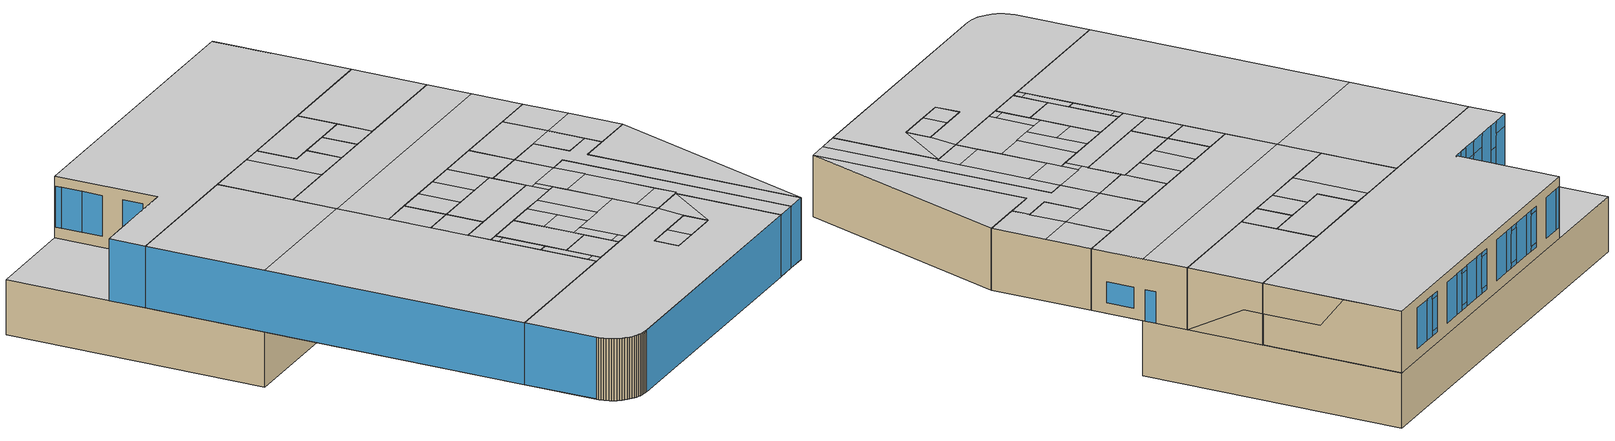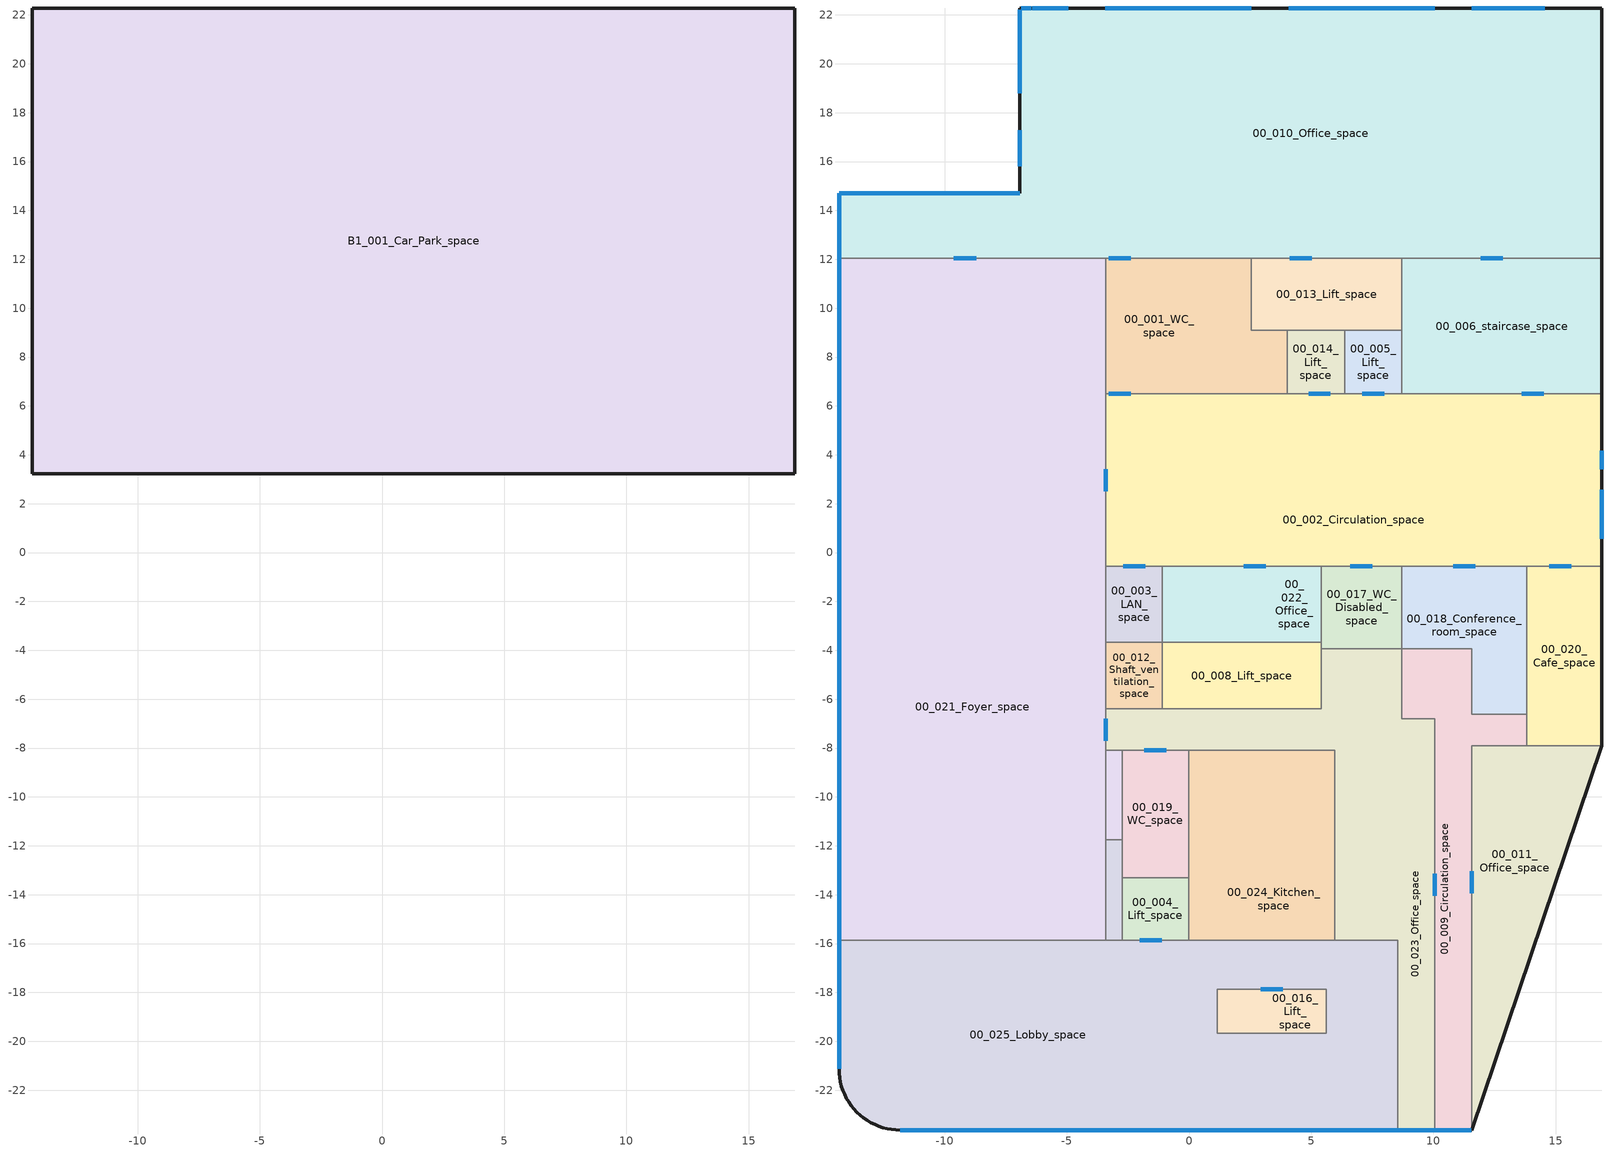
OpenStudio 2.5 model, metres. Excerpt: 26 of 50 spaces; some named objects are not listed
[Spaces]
B1_001_Car_Park_space
 floor ground: 16.9,3.23 -14.32,3.23 -14.32,22.28 16.9,22.28 z-4
 wall ground: 16.9,22.28 -14.32,22.28 -14.32,3.23 16.9,3.23 16.9,22.28 z-4:0
 ceiling ground: -14.32,22.28 -14.32,14.7 -6.93,14.7 -6.93,22.28 z0
00_002_Circulation_space
 floor ground: 16.9,-0.56 -3.41,-0.56 -3.41,3.23 16.9,3.23 z0
 floor to B1_001_Car_Park_space (Interior Floor): 16.9,3.23 -3.41,3.23 -3.41,6.49 16.9,6.49 z0
 wall outside: 16.9,-0.56 16.9,6.49 z0:4.5
 wall to 00_020_Cafe_space (Interior Wall): 13.81,-0.56 16.9,-0.56 z0:4.5
 wall to 00_022_Office_space (Interior Wall): -1.09,-0.56 5.41,-0.56 z0:4.5
 wall to 00_018_Conference_room_space (Interior Wall): 8.71,-0.56 13.81,-0.56 z0:4.5
 wall to 00_017_WC_Disabled_space (Interior Wall): 5.41,-0.56 8.71,-0.56 z0:4.5
 wall to 00_021_Foyer_space (Interior Wall): -3.41,6.49 -3.41,-0.56 z0:4.5
 wall to 00_001_WC_space (Interior Wall): 4.01,6.49 0.96,6.49 -3.41,6.49 z0:4.5
 wall to 00_003_LAN_space (Interior Wall): -3.41,-0.56 -1.09,-0.56 z0:4.5
 wall to 00_014_Lift_space (Interior Wall): 6.36,6.49 4.01,6.49 z0:4.5
 wall to 00_006_staircase_space (Interior Wall): 16.9,6.49 8.74,6.49 8.71,6.49 z0:4.5
 wall to 00_005_Lift_space (Interior Wall): 8.71,6.49 6.36,6.49 z0:4.5
 window: 16.9,3.41 16.9,4.16 z0.01:2.3; 16.9,0.56 16.9,2.56 z0.8:2.3
 window inside (Exterior Window): 14.74,-0.56 15.64,-0.56 / 2.24,-0.56 3.14,-0.56 / 10.81,-0.56 11.71,-0.56 / 6.59,-0.56 7.49,-0.56 / -3.41,3.41 -3.41,2.51 / -2.39,6.49 -3.29,6.49 / -2.7,-0.56 -1.8,-0.56 / 5.79,6.49 4.89,6.49 / 14.52,6.49 13.62,6.49 / 7.99,6.49 7.09,6.49 z0.01:2.11
 ceiling to 01_002_Circulation_space (Interior Ceiling): -3.41,6.49 -3.41,3.23 16.9,3.23 16.9,6.49 z4.5; -3.41,3.23 -3.41,-0.56 16.9,-0.56 16.9,3.23 z4.5
00_006_staircase_space
 floor to B1_001_Car_Park_space (Interior Floor): 16.9,6.49 8.71,6.49 8.71,12.04 16.9,12.04 z0
 wall outside: 16.9,6.49,4.5 16.9,6.49,0 16.9,10.66,2.29 16.9,12.04,2.29 16.9,12.04,4.5; 16.9,6.49,0 16.9,12.04,0 16.9,12.04,2.29 16.9,10.66,2.29
 wall to 00_005_Lift_space (Interior Wall): 8.71,9.09 8.71,6.49 z0:4.5
 wall to 00_013_Lift_space (Interior Wall): 8.71,12.04 8.71,9.09 z0:4.5
 wall to 00_010_Office_space (Interior Wall): 16.9,12.04 8.71,12.04 z0:4.5
 window inside (Exterior Window): 12.84,12.04 11.94,12.04 z0.01:2.11
 ceiling to 01_006_staircase_space (Interior Ceiling): 8.71,12.04 8.71,6.49 16.9,6.49 16.9,12.04 z4.5
00_014_Lift_space
 floor to B1_001_Car_Park_space (Interior Floor): 6.36,6.49 4.01,6.49 4.01,9.09 6.36,9.09 z0
 wall to 00_001_WC_space (Interior Wall): 4.01,9.09 4.01,6.49 z0:4.5
 wall to 00_005_Lift_space (Interior Wall): 6.36,6.49 6.36,9.09 z0:4.5
 wall to 00_013_Lift_space (Interior Wall): 6.36,9.09 4.01,9.09 z0:4.5
 ceiling to 01_014_Lift_space (Interior Ceiling): 4.01,9.09 4.01,6.49 6.36,6.49 6.36,9.09 z4.5
00_001_WC_space
 floor to B1_001_Car_Park_space (Interior Floor): 4.01,6.49 0.96,6.49 0.96,12.04 2.54,12.04 2.54,9.09 4.01,9.09 z0; 0.96,6.49 -3.41,6.49 -3.41,12.04 0.96,12.04 z0
 wall to 00_021_Foyer_space (Interior Wall): -3.41,12.04 -3.41,6.49 z0:4.5
 wall to 00_013_Lift_space (Interior Wall): 4.01,9.09 2.54,9.09 2.54,12.04 z0:4.5
 wall to 00_010_Office_space (Interior Wall): 2.54,12.04 0.96,12.04 -3.41,12.04 z0:4.5
 window inside (Exterior Window): -2.39,12.04 -3.29,12.04 z0.01:2.11
 ceiling to 01_001_Pantry_space (Interior Ceiling): 0.96,12.04 0.96,6.49 4.01,6.49 4.01,9.09 2.54,9.09 2.54,12.04 z4.5; -3.41,12.04 -3.41,6.49 0.96,6.49 0.96,12.04 z4.5
00_003_LAN_space
 floor ground: -1.09,-3.67 -3.41,-3.67 -3.41,-0.56 -1.09,-0.56 z0
 wall to 00_012_Shaft_ventilation_space (Interior Wall): -3.41,-3.67 -1.09,-3.67 z0:4.5
 wall to 00_022_Office_space (Interior Wall): -1.09,-3.67 -1.09,-0.56 z0:4.5
 wall to 00_021_Foyer_space (Interior Wall): -3.41,-0.56 -3.41,-3.67 z0:4.5
 ceiling to 01_003_LAN_space (Interior Ceiling): -3.41,-0.56 -3.41,-3.67 -1.09,-3.67 -1.09,-0.56 z4.5
00_013_Lift_space
 floor to B1_001_Car_Park_space (Interior Floor): 8.71,9.09 2.54,9.09 2.54,12.04 8.71,12.04 z0
 wall to 00_005_Lift_space (Interior Wall): 6.36,9.09 8.71,9.09 z0:4.5
 wall to 00_010_Office_space (Interior Wall): 8.71,12.04 8.69,12.04 2.54,12.04 z0:4.5
 window inside (Exterior Window): 5.01,12.04 4.11,12.04 z0.01:2.11
 ceiling to 01_013_Lift_space (Interior Ceiling): 2.54,12.04 2.54,9.09 8.71,9.09 8.71,12.04 z4.5
00_004_Lift_space
 floor ground: -0.01,-15.86 -2.74,-15.86 -2.74,-13.3 -0.01,-13.3 z0
 wall to 00_015_Shaft_ventilation_space (Interior Wall): -2.74,-13.3 -2.74,-15.86 z0:4.5
 wall to 00_024_Kitchen_space (Interior Wall): -0.01,-15.86 -0.01,-13.3 z0:4.5
 wall to 00_025_Lobby_space (Interior Wall): -2.74,-15.86 -0.01,-15.86 z0:4.5
 wall to 00_019_WC_space (Interior Wall): -0.01,-13.3 -2.74,-13.3 z0:4.5
 window inside (Exterior Window): -2.01,-15.86 -1.11,-15.86 z0.01:2.11
 ceiling to 01_004_Lift_space (Interior Ceiling): -2.74,-13.3 -2.74,-15.86 -0.01,-15.86 -0.01,-13.3 z4.5
00_005_Lift_space
 floor to B1_001_Car_Park_space (Interior Floor): 8.71,6.49 6.36,6.49 6.36,9.09 8.71,9.09 z0
 ceiling to 01_005_Lift_space (Interior Ceiling): 6.36,9.09 6.36,6.49 8.71,6.49 8.71,9.09 z4.5
00_009_Circulation_space
 floor ground: 11.56,-23.63 10.06,-23.63 10.06,-6.81 8.71,-6.81 8.71,-3.94 11.56,-3.94 11.56,-6.61 13.81,-6.61 13.81,-7.91 11.56,-7.91 z0
 wall outside: 10.06,-23.63 11.56,-23.63 z0:4.5
 wall to 00_018_Conference_room_space (Interior Wall): 13.81,-6.61 11.56,-6.61 11.56,-3.94 8.71,-3.94 z0:4.5
 wall to 00_011_Office_space (Interior Wall): 11.56,-23.63 11.56,-7.91 13.81,-7.91 z0:4.5
 wall to 00_023_Office_space (Interior Wall): 8.71,-3.94 8.71,-6.81 10.06,-6.81 10.06,-23.63 z0:4.5
 wall to 00_020_Cafe_space (Interior Wall): 13.81,-7.91 13.81,-6.61 z0:4.5
 window inside (Exterior Window): 10.06,-13.14 10.06,-14.04 / 11.56,-13.94 11.56,-13.04 z0.01:2.11
 window: 10.07,-23.63 11.56,-23.63 z0.01:4.49
 ceiling to 01_011_Office_space (Interior Ceiling): 8.71,-3.94 8.71,-6.81 10.06,-6.81 10.06,-23.63 11.56,-23.63 11.56,-7.91 13.81,-7.91 13.81,-6.61 11.56,-6.61 11.56,-3.94 z4.5
00_007_Shaft_ventilation_space
 floor ground: -2.74,-8.66 -3.41,-8.66 -3.41,-8.09 -2.74,-8.09 z0; -2.74,-11.76 -3.41,-11.76 -3.41,-8.66 -2.74,-8.66 z0
 wall to 00_015_Shaft_ventilation_space (Interior Wall): -3.41,-11.76 -2.74,-11.76 z0:4.5
 wall to 00_021_Foyer_space (Interior Wall): -3.41,-8.09 -3.41,-11.76 z0:4.5
 wall to 00_023_Office_space (Interior Wall): -2.74,-8.09 -3.41,-8.09 z0:4.5
 wall to 00_019_WC_space (Interior Wall): -2.74,-11.76 -2.74,-8.09 z0:4.5
 ceiling to 01_007_shaft_ventilation_space (Interior Ceiling): -3.41,-8.09 -3.41,-8.66 -2.74,-8.66 -2.74,-8.09 z4.5; -3.41,-8.66 -3.41,-11.76 -2.74,-11.76 -2.74,-8.66 z4.5
00_008_Lift_space
 floor ground: 5.41,-6.4 -1.09,-6.4 -1.09,-3.67 5.41,-3.67 z0
 wall to 00_017_WC_Disabled_space (Interior Wall): 5.41,-3.94 5.41,-3.67 z0:4.5
 wall to 00_022_Office_space (Interior Wall): 5.41,-3.67 -1.09,-3.67 z0:4.5
 wall to 00_012_Shaft_ventilation_space (Interior Wall): -1.09,-3.67 -1.09,-6.4 z0:4.5
 wall to 00_023_Office_space (Interior Wall): -1.09,-6.4 5.41,-6.4 5.41,-3.94 z0:4.5
 ceiling to 01_008_WC_space (Interior Ceiling): -1.09,-3.67 -1.09,-6.4 5.41,-6.4 5.41,-3.67 z4.5
00_010_Office_space
 floor to B1_001_Car_Park_space (Interior Floor): 16.9,12.04 -14.32,12.04 -14.32,14.7 -6.93,14.7 -6.93,22.28 16.9,22.28 z0
 wall outside: -13.02,14.7 -14.32,14.7 z0:3.6; 16.9,22.28 -6.93,22.28 -6.93,14.7 / -14.32,14.7 -14.32,12.04 z0:4.5; -13.02,14.7 -14.32,14.7 z3.6:4.5; -12.22,14.7 -13.02,14.7 z0:2.7; -6.93,14.7 -7.68,14.7 -8.4,14.7 -9.6,14.7 -10.92,14.7 z0:2.33; -10.92,14.7 -12.22,14.7 z1.6:4.5; -12.22,14.7 -13.02,14.7 z2.7:4.5; -6.93,14.7 -7.68,14.7 -8.4,14.7 -9.6,14.7 -10.92,14.7 z2.33:3.5; -6.93,14.7 -7.68,14.7 -8.4,14.7 -9.6,14.7 -10.92,14.7 z3.5:4.5; -10.92,14.7 -12.22,14.7 z0:1.6; 16.9,16.26,2.29 16.9,17.98,4.5 16.9,22.28,4.5 16.9,22.28,0 16.9,12.04,0 16.9,12.04,2.29; 16.9,12.04,4.5 16.9,12.04,2.29 16.9,16.26,2.29 16.9,17.98,4.5
 wall to 00_021_Foyer_space (Interior Wall): -14.32,12.04 -3.41,12.04 z0:4.5
 window: -13.03,14.7 -14.32,14.7 z0.01:3.59; 7.81,22.28 7.07,22.28 / 12.31,22.28 11.58,22.28 / -2.69,22.28 -3.42,22.28 / 4.81,22.28 4.08,22.28 / 0.31,22.28 -0.43,22.28 z3.49:3.79; 10.05,22.28 8.57,22.28 / 2.55,22.28 1.07,22.28 / 8.56,22.28 7.82,22.28 / -6.45,22.28 -6.86,22.28 / 13.06,22.28 12.32,22.28 / 14.56,22.28 13.07,22.28 / -0.44,22.28 -1.93,22.28 / 1.06,22.28 0.32,22.28 / 5.56,22.28 4.82,22.28 / 7.06,22.28 5.57,22.28 / -1.94,22.28 -2.68,22.28 / -4.95,22.28 -6.42,22.28 / -6.93,21.78 -6.93,20.3 / -6.93,22.21 -6.93,21.8 / -6.93,17.28 -6.93,15.8 / -6.93,20.28 -6.93,18.8 z0.81:3.79; 0.31,22.28 -0.43,22.28 / 7.81,22.28 7.07,22.28 / -2.69,22.28 -3.42,22.28 / 4.81,22.28 4.08,22.28 / 12.31,22.28 11.58,22.28 z0.81:1.14; 0.31,22.28 -0.43,22.28 / 4.81,22.28 4.08,22.28 / 7.81,22.28 7.07,22.28 / 12.31,22.28 11.58,22.28 / -2.69,22.28 -3.42,22.28 z1.16:3.47; -13.03,14.7 -14.32,14.7 z3.61:4.49; -14.32,14.69 -14.32,12.05 z0.01:4.49; -12.23,14.7 -13.02,14.7 z0.01:2.69; -9.61,14.7 -10.92,14.7 / -8.41,14.7 -9.59,14.7 / -7.68,14.7 -8.39,14.7 / -6.94,14.7 -7.67,14.7 z0.01:2.33; -10.93,14.7 -12.22,14.7 z1.61:4.49; -12.23,14.7 -13.02,14.7 z2.71:4.49; -9.61,14.7 -10.92,14.7 / -7.68,14.7 -8.39,14.7 / -6.94,14.7 -7.67,14.7 / -8.41,14.7 -9.59,14.7 z2.34:3.49; -9.61,14.7 -10.92,14.7 / -7.68,14.7 -8.39,14.7 / -8.41,14.7 -9.59,14.7 / -6.94,14.7 -7.67,14.7 z3.51:4.49; -10.93,14.7 -12.22,14.7 z0.01:1.59
 window inside (Exterior Window): -9.62,12.04 -8.71,12.04 z0.01:2.11
 ceiling to 01_010_Office_space (Interior Ceiling): -6.93,22.28 -6.93,14.7 -14.32,14.7 -14.32,12.04 16.9,12.04 16.9,22.28 z4.5
00_011_Office_space
 floor ground: 11.56,-23.63 11.56,-7.91 16.9,-7.91 z0
 wall outside: 11.56,-23.63 16.9,-7.91 z0:4.5
 wall to 00_020_Cafe_space (Interior Wall): 16.9,-7.91 13.81,-7.91 z0:4.5
 ceiling to 01_011_Office_space (Interior Ceiling): 11.56,-7.91 11.56,-23.63 16.9,-7.91 z4.5
00_012_Shaft_ventilation_space
 floor ground: -1.09,-6.4 -3.41,-6.4 -3.41,-3.67 -1.09,-3.67 z0
 wall to 00_023_Office_space (Interior Wall): -3.41,-6.4 -1.09,-6.4 z0:4.5
 wall to 00_021_Foyer_space (Interior Wall): -3.41,-3.67 -3.41,-6.4 z0:4.5
 ceiling to 01_012_shaft_ventilation_space (Interior Ceiling): -3.41,-3.67 -3.41,-6.4 -1.09,-6.4 -1.09,-3.67 z4.5
00_015_Shaft_ventilation_space
 floor ground: -2.74,-15.26 -3.41,-15.26 -3.41,-11.76 -2.74,-11.76 z0; -2.74,-15.86 -3.41,-15.86 -3.41,-15.26 -2.74,-15.26 z0
 wall to 00_025_Lobby_space (Interior Wall): -3.41,-15.86 -2.74,-15.86 z0:4.5
 wall to 00_021_Foyer_space (Interior Wall): -3.41,-11.76 -3.41,-15.86 z0:4.5
 wall to 00_019_WC_space (Interior Wall): -2.74,-13.3 -2.74,-11.76 z0:4.5
 ceiling to 01_015_shaft_ventilation_space (Interior Ceiling): -3.41,-15.26 -3.41,-15.86 -2.74,-15.86 -2.74,-15.26 z4.5; -3.41,-11.76 -3.41,-15.26 -2.74,-15.26 -2.74,-11.76 z4.5
00_016_Lift_space
 floor ground: 3.06,-19.68 1.16,-19.68 1.16,-17.88 3.06,-17.88 z0; 5.62,-19.68 3.06,-19.68 3.06,-17.88 5.62,-17.88 z0
 wall to 00_025_Lobby_space (Interior Wall): 1.16,-17.88 1.16,-19.68 5.62,-19.68 5.62,-17.88 1.16,-17.88 z0:4.5
 window inside (Exterior Window): 3.84,-17.88 2.94,-17.88 z0.01:2.11
 ceiling to 01_016_Lift_space (Interior Ceiling): 1.16,-17.88 1.16,-19.68 3.06,-19.68 3.06,-17.88 z4.5; 3.06,-17.88 3.06,-19.68 5.62,-19.68 5.62,-17.88 z4.5
00_017_WC_Disabled_space
 floor ground: 8.71,-3.94 5.41,-3.94 5.41,-0.56 8.71,-0.56 z0
 wall to 00_022_Office_space (Interior Wall): 5.41,-0.56 5.41,-3.67 z0:4.5
 wall to 00_018_Conference_room_space (Interior Wall): 8.71,-3.94 8.71,-0.56 z0:4.5
 wall to 00_023_Office_space (Interior Wall): 5.41,-3.94 8.71,-3.94 z0:4.5
 ceiling to 01_018_Storage_area_space (Interior Ceiling): 5.41,-0.56 5.41,-3.94 8.71,-3.94 8.71,-0.56 z4.5
00_018_Conference_room_space
 floor ground: 13.81,-6.61 11.56,-6.61 11.56,-3.94 8.71,-3.94 8.71,-0.56 13.81,-0.56 z0
 wall to 00_020_Cafe_space (Interior Wall): 13.81,-6.61 13.81,-0.56 z0:4.5
 ceiling to 01_011_Office_space (Interior Ceiling): 11.56,-3.94 11.56,-6.61 13.81,-6.61 13.81,-3.94 z4.5
 ceiling to 01_019_Office_space (Interior Ceiling): 8.71,-0.56 8.71,-3.94 13.81,-3.94 13.81,-0.56 z4.5
00_019_WC_space
 floor ground: -0.01,-13.3 -2.74,-13.3 -2.74,-8.09 -0.01,-8.09 z0
 wall to 00_024_Kitchen_space (Interior Wall): -0.01,-13.3 -0.01,-12.51 -0.01,-8.09 z0:4.5
 wall to 00_023_Office_space (Interior Wall): -0.01,-8.09 -2.74,-8.09 z0:4.5
 window inside (Exterior Window): -0.92,-8.09 -1.82,-8.09 z0.01:2.11
 ceiling to 01_020_Circulation_space (Interior Ceiling): -2.74,-8.09 -2.74,-13.3 -0.01,-13.3 -0.01,-8.09 z4.5
00_021_Foyer_space
 floor ground: -3.41,-15.86 -14.32,-15.86 -14.32,3.23 -3.41,3.23 z0
 floor to B1_001_Car_Park_space (Interior Floor): -3.41,3.23 -14.32,3.23 -14.32,12.04 -3.41,12.04 z0
 wall outside: -14.32,12.04 -14.32,-15.86 z0:4.5
 wall to 00_023_Office_space (Interior Wall): -3.41,-8.09 -3.41,-6.43 -3.41,-6.4 z0:4.5
 wall to 00_025_Lobby_space (Interior Wall): -3.44,-15.86 -3.41,-15.86 z0:4.5
 wall to 00_025_Lobby_space (Construction #1): -14.32,-15.86 -3.44,-15.86 z0:4.5
 window inside (Exterior Window): -3.41,-7.69 -3.41,-6.79 z0.01:2.11
 window: -14.32,12.03 -14.32,-15.85 z0.01:4.49
 ceiling to 01_023_Office_space (Interior Ceiling): -14.32,3.23 -14.32,-15.86 -3.41,-15.86 -3.41,3.23 z4.5; -14.32,12.04 -14.32,3.23 -3.41,3.23 -3.41,12.04 z4.5
00_020_Cafe_space
 floor ground: 16.9,-7.91 13.81,-7.91 13.81,-0.56 16.9,-0.56 z0
 wall outside: 16.9,-7.91 16.9,-0.56 z0:4.5
 ceiling to 01_011_Office_space (Interior Ceiling): 13.81,-3.94 13.81,-7.91 16.9,-7.91 16.9,-3.94 z4.5
 ceiling to 01_024_Cleaners_cupboard_space (Interior Ceiling): 13.81,-0.56 13.81,-3.94 16.9,-3.94 16.9,-0.56 z4.5
00_022_Office_space
 floor ground: 5.41,-3.67 3.21,-3.67 3.21,-0.56 5.41,-0.56 z0; 3.21,-3.67 1.06,-3.67 1.06,-0.56 3.21,-0.56 z0; 1.06,-3.67 -1.09,-3.67 -1.09,-0.56 1.06,-0.56 z0
 ceiling to 01_017_WC_space (Interior Ceiling): 3.21,-0.56 3.21,-3.67 5.41,-3.67 5.41,-0.56 z4.5; -1.09,-0.56 -1.09,-3.67 1.06,-3.67 1.06,-0.56 z4.5; 1.06,-0.56 1.06,-3.67 3.21,-3.67 3.21,-0.56 z4.5
00_023_Office_space
 floor ground: 8.71,-9.12 5.96,-9.12 5.96,-6.81 8.71,-6.81 z0; 5.41,-8.09 -3.41,-8.09 -3.41,-6.4 5.41,-6.4 z0; 8.71,-6.81 5.41,-6.81 5.41,-3.94 8.71,-3.94 z0; 8.71,-14.26 5.96,-14.26 5.96,-9.12 8.71,-9.12 z0; 10.06,-23.63 8.54,-23.63 8.54,-15.86 8.71,-15.86 8.71,-6.81 10.06,-6.81 z0; 8.71,-15.86 5.96,-15.86 5.96,-14.26 8.71,-14.26 z0; 5.96,-8.09 5.41,-8.09 5.41,-6.81 5.96,-6.81 z0
 wall outside: 8.54,-23.63 10.06,-23.63 z0:4.5
 wall to 00_025_Lobby_space (Interior Wall): 5.96,-15.86 8.54,-15.86 8.54,-23.63 z0:4.5
 wall to 00_024_Kitchen_space (Interior Wall): -0.01,-8.09 2.06,-8.09 / 3.59,-8.09 5.96,-8.09 5.96,-15.86 z0:4.5
 wall to 00_024_Kitchen_space (Construction #1): 2.06,-8.09 3.59,-8.09 z0:4.5
 window: 8.55,-23.63 10.06,-23.63 z0.01:4.49
 ceiling to 01_011_Office_space (Interior Ceiling): 5.96,-6.81 5.96,-9.12 8.71,-9.12 8.71,-6.81 z4.5; 8.71,-6.81 8.71,-15.86 8.54,-15.86 8.54,-23.63 10.06,-23.63 10.06,-6.81 z4.5; 5.41,-3.94 5.41,-6.81 8.71,-6.81 8.71,-3.94 z4.5; 5.96,-14.26 5.96,-15.86 8.71,-15.86 8.71,-14.26 z4.5; 5.41,-6.81 5.41,-8.09 5.96,-8.09 5.96,-6.81 z4.5; 5.96,-9.12 5.96,-14.26 8.71,-14.26 8.71,-9.12 z4.5
 ceiling to 01_028_Circulation_space (Interior Ceiling): -3.41,-6.4 -3.41,-8.09 5.41,-8.09 5.41,-6.4 z4.5
00_024_Kitchen_space
 floor ground: 0.96,-15.86 -0.01,-15.86 -0.01,-15.31 0.96,-15.31 z0; 0.96,-15.31 -0.01,-15.31 -0.01,-12.51 0.96,-12.51 z0; 3.59,-12.51 2.06,-12.51 2.06,-8.09 3.59,-8.09 z0; 5.96,-12.51 3.59,-12.51 3.59,-8.09 5.96,-8.09 z0; 2.06,-12.51 -0.01,-12.51 -0.01,-10.31 2.06,-10.31 z0; 2.06,-10.31 -0.01,-10.31 -0.01,-8.09 2.06,-8.09 z0; 5.96,-15.86 0.96,-15.86 0.96,-12.51 5.96,-12.51 z0
 wall to 00_025_Lobby_space (Interior Wall): -0.01,-15.86 0.96,-15.86 5.94,-15.86 5.96,-15.86 z0:4.5
 ceiling to 01_022_Conference_area_space (Interior Ceiling): -0.01,-8.09 -0.01,-10.31 2.06,-10.31 2.06,-8.09 z4.5; -0.01,-10.31 -0.01,-12.51 2.06,-12.51 2.06,-10.31 z4.5; -0.01,-12.51 -0.01,-15.31 0.96,-15.31 0.96,-12.51 z4.5; 2.06,-8.09 2.06,-12.51 3.59,-12.51 3.59,-8.09 z4.5; -0.01,-15.31 -0.01,-15.86 0.96,-15.86 0.96,-15.31 z4.5; 0.96,-12.51 0.96,-15.86 5.96,-15.86 5.96,-12.51 z4.5; 3.59,-8.09 3.59,-12.51 5.96,-12.51 5.96,-8.09 z4.5
00_025_Lobby_space
 floor ground: 1.16,-23.63 -11.82,-23.63 -12,-23.62 -12.18,-23.6 -12.35,-23.57 -12.53,-23.53 -12.7,-23.47 -12.86,-23.4 -13.02,-23.32 -13.17,-23.23 -13.32,-23.13 -13.46,-23.02 -13.59,-22.9 -13.71,-22.77 -13.82,-22.63 -13.93,-22.48 -14.02,-22.33 -14.1,-22.17 -14.17,-22 -14.22,-21.83 -14.27,-21.66 -14.3,-21.49 -14.32,-21.31 -14.32,-21.13 -14.32,-15.86 1.16,-15.86 z0; 8.54,-23.63 1.16,-23.63 1.16,-19.68 5.62,-19.68 5.62,-17.88 1.16,-17.88 1.16,-15.86 8.54,-15.86 z0
 wall outside: -14.32,-15.86 -14.32,-21.13 -14.32,-21.31 -14.3,-21.49 -14.27,-21.66 -14.22,-21.83 -14.17,-22 -14.1,-22.17 -14.02,-22.33 -13.93,-22.48 -13.82,-22.63 -13.71,-22.77 -13.59,-22.9 -13.46,-23.02 -13.32,-23.13 -13.17,-23.23 -13.02,-23.32 -12.86,-23.4 -12.7,-23.47 -12.53,-23.53 -12.35,-23.57 -12.18,-23.6 -12,-23.62 -11.82,-23.63 8.54,-23.63 z0:4.5
 window: -11.82,-23.63 8.54,-23.63 / -14.32,-15.87 -14.32,-21.12 z0.01:4.49
 ceiling to 01_025_Atrium_space (Construction #1): 5.96,-15.86 5.62,-17.88 5.62,-19.68 8.54,-15.86 z4.5; -14.32,-15.86 -14.32,-21.13 -14.32,-21.31 -14.3,-21.49 -14.27,-21.66 -14.22,-21.83 -14.17,-22 -14.1,-22.17 -14.02,-22.33 -13.93,-22.48 -13.82,-22.63 -13.71,-22.77 -13.59,-22.9 -13.46,-23.02 -13.32,-23.13 -13.17,-23.23 -13.02,-23.32 -12.86,-23.4 -12.7,-23.47 -12.53,-23.53 -12.35,-23.57 -12.18,-23.6 -12,-23.62 -11.82,-23.63 8.54,-23.63 8.54,-15.86 5.62,-19.68 1.16,-19.68 1.16,-17.88 5.62,-17.88 5.96,-15.86 z4.5
[Building]
Building 1: North Axis {deg}=0
[Site]
LONDON/GATWICK	GBR: Latitude {deg}=51.15; Longitude {deg}=-0.18; Time Zone {hr}=0; Elevation {m}=62; Terrain=City
[SizingPeriod:DesignDay] Barometric Pressure {Pa}=100582; Sky Clearness=0; Rain Indicator=0; Snow Indicator=0; Day of Month=21; Daylight Saving Time Indicator=0; Dry-Bulb Temperature Range Modifier Type=DefaultMultipliers
Name | Maximum Dry-Bulb Temperature {C} | Daily Dry-Bulb Temperature Range {deltaC} | Humidity Indicating Conditions at Maximum Dry-Bulb | Wind Speed {m/s} | Wind Direction {deg} | Month | Day Type | Humidity Indicating Type | Solar Model Indicator | ASHRAE Taub | ASHRAE Taud
LONDON/GATWICK Ann Htg Wind 99.6% Condns WS=>MCDB | 7.9 | 0 | 7.9 | 12.6 | 80 | 2 | WinterDesignDay | Wetbulb | ASHRAEClearSky
LONDON/GATWICK Ann Htg 99.6% Condns DB | -4.6 | 0 | -4.6 | 1.5 | 80 | 2 | WinterDesignDay | Wetbulb | ASHRAEClearSky
LONDON/GATWICK Ann Clg .4% Condns DB=>MWB | 27.2 | 9.7 | 18.7 | 3.5 | 90 | 7 | SummerDesignDay | Wetbulb | ASHRAETau | 0.455 | 1.974
LONDON/GATWICK Ann Clg .4% Condns DP=>MDB | 21.9 | 9.7 | 17.8 | 3.5 | 90 | 7 | SummerDesignDay | Dewpoint | ASHRAETau | 0.455 | 1.974
[Material]
Name | Roughness | Thickness {m} | Conductivity {W/m-K} | Density {kg/m3} | Specific Heat {J/kg-K} | Thermal Absorptance | Solar Absorptance
F16 Acoustic tile | MediumSmooth | 0.0191 | 0.06 | 368 | 590 | 0.9 | 0.3
M11 100mm lightweight concrete | MediumRough | 0.1016 | 0.53 | 1280 | 840 | 0.9 | 0.5
I02 50mm insulation board | MediumRough | 0.0508 | 0.03 | 43 | 1210 | 0.9 | 0.7
M15 200mm heavyweight concrete | MediumRough | 0.2032 | 1.95 | 2240 | 900 | 0.9 | 0.7
M01 100mm brick | MediumRough | 0.1016 | 0.89 | 1920 | 790 | 0.9 | 0.7
G01a 19mm gypsum board | MediumSmooth | 0.019 | 0.16 | 800 | 1090 | 0.9 | 0.4
AIR WALL MATERIAL | MediumSmooth | 0.01 | 0.6 | 800 | 1000 | 0.95 | 0.7
[Material:AirGap]
Name | Thermal Resistance {m2-K/W}
Material Air Gap 1 | 0.18
Material Air Gap 2 | 0.15
[Construction]
Interior Floor: F16 Acoustic tile, Material Air Gap 1, M11 100mm lightweight concrete
Exterior Floor: I02 50mm insulation board, M15 200mm heavyweight concrete
Interior Ceiling; Exterior Roof: M11 100mm lightweight concrete, Material Air Gap 1, F16 Acoustic tile
Exterior Wall: M01 100mm brick, M15 200mm heavyweight concrete, I02 50mm insulation board, Material Air Gap 2, G01a 19mm gypsum board
Exterior Window: Clear 3mm, Air 13mm, Clear 3mm
Interior Wall: G01a 19mm gypsum board, Material Air Gap 2, G01a 19mm gypsum board
Construction #1: AIR WALL MATERIAL
[WindowMaterial:Glazing]
Clear 3mm: Optical Data Type=SpectralAverage; Thickness {m}=0.003; Solar Transmittance at Normal Incidence=0.837; Front Side Solar Reflectance at Normal Incidence=0.075; Back Side Solar Reflectance at Normal Incidence=0; Visible Transmittance at Normal Incidence=0.898; Front Side Visible Reflectance at Normal Incidence=0.081; Back Side Visible Reflectance at Normal Incidence=0; Infrared Transmittance at Normal Incidence=0; Front Side Infrared Hemispherical Emissivity=0.84; Back Side Infrared Hemispherical Emissivity=0.84; Conductivity {W/m-K}=0.9; Dirt Correction Factor for Solar and Visible Transmittance=1
[WindowMaterial:Gas]
Air 13mm: Gas Type=Air; Thickness {m}=0.0127
[DefaultConstructionSet]
Default Construction Set 1: Default Exterior Surface Constructions=Default Surface Constructions 1; Default Interior Surface Constructions=Default Surface Constructions 2; Default Ground Contact Surface Constructions=Default Surface Constructions 3; Default Exterior SubSurface Constructions=Default Sub Surface Constructions 1; Default Interior SubSurface Constructions=Default Sub Surface Constructions 2
[DefaultSurfaceConstructions]
Name | Floor Construction | Wall Construction | Roof Ceiling Construction
Default Surface Constructions 1; Default Surface Constructions 3 | Exterior Floor | Exterior Wall | Exterior Roof
Default Surface Constructions 2 | Interior Floor | Interior Wall | Interior Ceiling
[DefaultSubSurfaceConstructions] Fixed Window Construction=Exterior Window
Name | Skylight Construction
Default Sub Surface Constructions 1 | Exterior Window
Default Sub Surface Constructions 2
[BuildingStory]
Name | Nominal Z Coordinate {m}
Building Story 1 | -4
Building Story 2 | 0
[Space] Space Type=Office:OpenOffice:00_002_Circulation; Default Construction Set=Default Construction Set 1
Name | Building Story | Thermal Zone
00_002_Circulation_space | Building Story 2 | 00_002_Circulation
00_006_staircase_space | Building Story 2 | 00_006_staircase
00_014_Lift_space | Building Story 2 | 00_014_Lift
00_001_WC_space | Building Story 2 | 00_001_WC
00_003_LAN_space | Building Story 2 | 00_003_LAN
00_013_Lift_space | Building Story 2 | 00_013_Lift
00_004_Lift_space | Building Story 2 | 00_004_Lift
00_005_Lift_space | Building Story 2 | 00_005_Lift
00_009_Circulation_space | Building Story 2 | 00_009_Circulation
00_007_Shaft_ventilation_space | Building Story 2 | 00_007_Shaft_ventilation
00_008_Lift_space | Building Story 2 | 00_008_Lift
00_010_Office_space | Building Story 2 | 00_010_Office
00_011_Office_space | Building Story 2 | 00_011_Office
00_012_Shaft_ventilation_space | Building Story 2 | 00_012_Shaft_ventilation
00_015_Shaft_ventilation_space | Building Story 2 | 00_015_Shaft_ventilation
00_016_Lift_space | Building Story 2 | 00_016_Lift
00_017_WC_Disabled_space | Building Story 2 | 00_017_WC_Disabled
00_018_Conference_room_space | Building Story 2 | 00_018_Conference_room
00_019_WC_space | Building Story 2 | 00_019_WC
00_021_Foyer_space | Building Story 2 | 00_021_Foyer
00_020_Cafe_space | Building Story 2 | 00_020_Cafe
00_022_Office_space | Building Story 2 | 00_022_Office
00_023_Office_space | Building Story 2 | 00_023_Office
00_024_Kitchen_space | Building Story 2 | 00_024_Kitchen
00_025_Lobby_space | Building Story 2 | 00_025_Lobby
B1_001_Car_Park_space | Building Story 1 | B1_001_Car_Park
[SpaceType]
Office:OpenOffice:00_002_Circulation: Default Schedule Set=00_002_Circulation_DefaultScheduleSet; Design Specification Outdoor Air Object=00_002_Circulation_DSOA
[DefaultScheduleSet]
00_002_Circulation_DefaultScheduleSet: Hours of Operation Schedule=Medium Office Bldg Occ; People Activity Level Schedule=Medium Office Activity; Lighting Schedule=Office Bldg Light; Electric Equipment Schedule=Medium Office Bldg Equip; Infiltration Schedule=Medium Office Infil Quarter On
[SpaceInfiltration:DesignFlowRate]
Space Infiltration Design Flow Rate 1: Space or SpaceType=Office:OpenOffice:00_002_Circulation; Schedule=Medium Office Infil Quarter On; Design Flow Rate Calculation Method=Flow/Area; Flow per Space Floor Area {m3/s-m2}=0.000226568
[People:Definition]
00_002_Circulation_PeopleDefinition: Number of People Calculation Method=People/Area; People per Space Floor Area {person/m2}=0.0565108; Fraction Radiant=0.3
[People]
Office:OpenOffice:00_002_Circulation_PeopleObject: People Definition=00_002_Circulation_PeopleDefinition; Space or SpaceType=Office:OpenOffice:00_002_Circulation; Number of People Schedule=Medium Office Bldg Occ; Activity Level Schedule=Medium Office Activity; Multiplier=1
[Lights:Definition]
00_002_Circulation_LightsDefinition: Design Level Calculation Method=Watts/Area; Watts per Space Floor Area {W/m2}=11.8404
[Lights]
Office:OpenOffice:00_002_Circulation_LightsObject: Lights Definition=00_002_Circulation_LightsDefinition; Space or SpaceType=Office:OpenOffice:00_002_Circulation; Schedule=Office Bldg Light; Fraction Replaceable=1
[ElectricEquipment:Definition]
00_002_Circulation_ElectricEquipmentDefinition: Design Level Calculation Method=Watts/Area; Watts per Space Floor Area {W/m2}=7.64241
[ElectricEquipment]
00_002_Circulation_ElectricEquipmentObject: Electric Equipment Definition=00_002_Circulation_ElectricEquipmentDefinition; Space or SpaceType=Office:OpenOffice:00_002_Circulation; Schedule=Medium Office Bldg Equip
[DesignSpecification:OutdoorAir]
00_002_Circulation_DSOA: Outdoor Air Method=Sum; Outdoor Air Flow per Person {m3/s-person}=0.0023595; Outdoor Air Flow per Floor Area {m3/s-m2}=0.000304801
[ThermalZone] Use Ideal Air Loads=No
Name | Thermostat
00_002_Circulation | dualSetPtThermostat00_002_Circulation
00_006_staircase | dualSetPtThermostat00_006_staircase
00_014_Lift | dualSetPtThermostat00_014_Lift
00_001_WC | dualSetPtThermostat00_001_WC
00_003_LAN | dualSetPtThermostat00_003_LAN
00_013_Lift | dualSetPtThermostat00_013_Lift
00_004_Lift | dualSetPtThermostat00_004_Lift
00_005_Lift | dualSetPtThermostat00_005_Lift
00_009_Circulation | dualSetPtThermostat00_009_Circulation
00_007_Shaft_ventilation | dualSetPtThermostat00_007_Shaft_ventilation
00_008_Lift | dualSetPtThermostat00_008_Lift
00_010_Office | dualSetPtThermostat00_010_Office
00_011_Office | dualSetPtThermostat00_011_Office
00_012_Shaft_ventilation | dualSetPtThermostat00_012_Shaft_ventilation
00_015_Shaft_ventilation | dualSetPtThermostat00_015_Shaft_ventilation
00_016_Lift | dualSetPtThermostat00_016_Lift
00_017_WC_Disabled | dualSetPtThermostat00_017_WC_Disabled
00_018_Conference_room | dualSetPtThermostat00_018_Conference_room
00_019_WC | dualSetPtThermostat00_019_WC
00_021_Foyer | dualSetPtThermostat00_021_Foyer
00_020_Cafe | dualSetPtThermostat00_020_Cafe
00_022_Office | dualSetPtThermostat00_022_Office
00_023_Office | dualSetPtThermostat00_023_Office
00_024_Kitchen | dualSetPtThermostat00_024_Kitchen
00_025_Lobby | dualSetPtThermostat00_025_Lobby
B1_001_Car_Park | dualSetPtThermostatB1_001_Car_Park
[Sizing:Zone] Zone Cooling Design Supply Air Temperature Input Method=SupplyAirTemperature; Zone Cooling Design Supply Air Temperature {C}=14; Zone Cooling Design Supply Air Temperature Difference {deltaC}=11.11; Zone Heating Design Supply Air Temperature Input Method=SupplyAirTemperature; Zone Heating Design Supply Air Temperature {C}=40; Zone Heating Design Supply Air Temperature Difference {deltaC}=11.11; Zone Cooling Design Supply Air Humidity Ratio {kg-H2O/kg-air}=0.0085; Zone Heating Design Supply Air Humidity Ratio {kg-H2O/kg-air}=0.008; Cooling Design Air Flow Method=DesignDay; Heating Design Air Flow Method=DesignDay; Account for Dedicated Outdoor Air System=No; Dedicated Outdoor Air System Control Strategy=NeutralSupplyAir; Dedicated Outdoor Air Low Setpoint Temperature for Design {C}=autosize; Dedicated Outdoor Air High Setpoint Temperature for Design {C}=autosize
00_002_Circulation; 00_006_staircase; 01_024_Cleaners_cupboard; 00_014_Lift; 00_001_WC; 00_003_LAN; 00_013_Lift; 00_004_Lift; 01_011_Office; 00_005_Lift; 01_002_Circulation; 00_009_Circulation; 01_014_Lift; 00_007_Shaft_ventilation; 01_018_Storage_area; 00_008_Lift; 00_010_Office; 00_011_Office; 01_004_Lift; 00_012_Shaft_ventilation; 00_015_Shaft_ventilation; 00_016_Lift; 00_017_WC_Disabled; 00_018_Conference_room; 01_023_Office; 01_017_WC; 00_019_WC; 00_021_Foyer; 00_020_Cafe; 00_022_Office; 00_023_Office; 01_015_shaft_ventilation; 00_024_Kitchen; 00_025_Lobby; 01_001_Pantry; 01_028_Circulation; 01_003_LAN; 01_005_Lift; 01_006_staircase; 01_007_shaft_ventilation; 01_008_WC; 01_013_Lift; 01_010_Office; 01_012_shaft_ventilation; 01_016_Lift; 01_019_Office; 01_020_Circulation; 01_022_Conference_area; 01_025_Atrium; B1_001_Car_Park
[Zone equipment]
00_002_Circulation: 00_002_Circulation IDEAL LOADS AIR SYSTEM
00_006_staircase: 00_006_staircase IDEAL LOADS AIR SYSTEM
01_024_Cleaners_cupboard: 01_024_Cleaners_cupboard IDEAL LOADS AIR SYSTEM
00_014_Lift: 00_014_Lift IDEAL LOADS AIR SYSTEM
00_001_WC: 00_001_WC IDEAL LOADS AIR SYSTEM
00_003_LAN: 00_003_LAN IDEAL LOADS AIR SYSTEM
00_013_Lift: 00_013_Lift IDEAL LOADS AIR SYSTEM
00_004_Lift: 00_004_Lift IDEAL LOADS AIR SYSTEM
01_011_Office: 01_011_Office IDEAL LOADS AIR SYSTEM
00_005_Lift: 00_005_Lift IDEAL LOADS AIR SYSTEM
01_002_Circulation: 01_002_Circulation IDEAL LOADS AIR SYSTEM
00_009_Circulation: 00_009_Circulation IDEAL LOADS AIR SYSTEM
01_014_Lift: 01_014_Lift IDEAL LOADS AIR SYSTEM
00_007_Shaft_ventilation: 00_007_Shaft_ventilation IDEAL LOADS AIR SYSTEM
01_018_Storage_area: 01_018_Storage_area IDEAL LOADS AIR SYSTEM
00_008_Lift: 00_008_Lift IDEAL LOADS AIR SYSTEM
00_010_Office: 00_010_Office IDEAL LOADS AIR SYSTEM
00_011_Office: 00_011_Office IDEAL LOADS AIR SYSTEM
01_004_Lift: 01_004_Lift IDEAL LOADS AIR SYSTEM
00_012_Shaft_ventilation: 00_012_Shaft_ventilation IDEAL LOADS AIR SYSTEM
00_015_Shaft_ventilation: 00_015_Shaft_ventilation IDEAL LOADS AIR SYSTEM
00_016_Lift: 00_016_Lift IDEAL LOADS AIR SYSTEM
00_017_WC_Disabled: 00_017_WC_Disabled IDEAL LOADS AIR SYSTEM
00_018_Conference_room: 00_018_Conference_room IDEAL LOADS AIR SYSTEM
01_023_Office: 01_023_Office IDEAL LOADS AIR SYSTEM
01_017_WC: 01_017_WC IDEAL LOADS AIR SYSTEM
00_019_WC: 00_019_WC IDEAL LOADS AIR SYSTEM
00_021_Foyer: 00_021_Foyer IDEAL LOADS AIR SYSTEM
00_020_Cafe: 00_020_Cafe IDEAL LOADS AIR SYSTEM
00_022_Office: 00_022_Office IDEAL LOADS AIR SYSTEM
00_023_Office: 00_023_Office IDEAL LOADS AIR SYSTEM
01_015_shaft_ventilation: 01_015_shaft_ventilation IDEAL LOADS AIR SYSTEM
00_024_Kitchen: 00_024_Kitchen IDEAL LOADS AIR SYSTEM
00_025_Lobby: 00_025_Lobby IDEAL LOADS AIR SYSTEM
01_001_Pantry: 01_001_Pantry IDEAL LOADS AIR SYSTEM
01_028_Circulation: 01_028_Circulation IDEAL LOADS AIR SYSTEM
01_003_LAN: 01_003_LAN IDEAL LOADS AIR SYSTEM
01_005_Lift: 01_005_Lift IDEAL LOADS AIR SYSTEM
01_006_staircase: 01_006_staircase IDEAL LOADS AIR SYSTEM
01_007_shaft_ventilation: 01_007_shaft_ventilation IDEAL LOADS AIR SYSTEM
01_008_WC: 01_008_WC IDEAL LOADS AIR SYSTEM
01_013_Lift: 01_013_Lift IDEAL LOADS AIR SYSTEM
01_010_Office: 01_010_Office IDEAL LOADS AIR SYSTEM
01_012_shaft_ventilation: 01_012_shaft_ventilation IDEAL LOADS AIR SYSTEM
01_016_Lift: 01_016_Lift IDEAL LOADS AIR SYSTEM
01_019_Office: 01_019_Office IDEAL LOADS AIR SYSTEM
01_020_Circulation: 01_020_Circulation IDEAL LOADS AIR SYSTEM
01_022_Conference_area: 01_022_Conference_area IDEAL LOADS AIR SYSTEM
01_025_Atrium: 01_025_Atrium IDEAL LOADS AIR SYSTEM
B1_001_Car_Park: B1_001_Car_Park IDEAL LOADS AIR SYSTEM
[ThermostatSetpoint:DualSetpoint] Heating Setpoint Temperature Schedule=Medium Office HtgSetp; Cooling Setpoint Temperature Schedule=Medium Office ClgSetp
dualSetPtThermostat00_002_Circulation; dualSetPtThermostat00_006_staircase; dualSetPtThermostat00_014_Lift; dualSetPtThermostat00_001_WC; dualSetPtThermostat00_003_LAN; dualSetPtThermostat00_013_Lift; dualSetPtThermostat00_004_Lift; dualSetPtThermostat00_005_Lift; dualSetPtThermostat00_009_Circulation; dualSetPtThermostat00_007_Shaft_ventilation; dualSetPtThermostat00_008_Lift; dualSetPtThermostat00_010_Office; dualSetPtThermostat00_011_Office; dualSetPtThermostat00_012_Shaft_ventilation; dualSetPtThermostat00_015_Shaft_ventilation; dualSetPtThermostat00_016_Lift; dualSetPtThermostat00_017_WC_Disabled; dualSetPtThermostat00_018_Conference_room; dualSetPtThermostat00_019_WC; dualSetPtThermostat00_021_Foyer; dualSetPtThermostat00_020_Cafe; dualSetPtThermostat00_022_Office; dualSetPtThermostat00_023_Office; dualSetPtThermostat00_024_Kitchen; dualSetPtThermostat00_025_Lobby; dualSetPtThermostatB1_001_Car_Park
[ZoneHVAC:IdealLoadsAirSystem] Cooling Limit=LimitFlowRate; Maximum Cooling Air Flow Rate {m3/s}=autosize; Dehumidification Control Type=None; Humidification Control Type=None; Outdoor Air Economizer Type=DifferentialDryBulb
00_002_Circulation IDEAL LOADS AIR SYSTEM; 00_006_staircase IDEAL LOADS AIR SYSTEM; 01_024_Cleaners_cupboard IDEAL LOADS AIR SYSTEM; 00_014_Lift IDEAL LOADS AIR SYSTEM; 00_001_WC IDEAL LOADS AIR SYSTEM; 00_003_LAN IDEAL LOADS AIR SYSTEM; 00_013_Lift IDEAL LOADS AIR SYSTEM; 00_004_Lift IDEAL LOADS AIR SYSTEM; 01_011_Office IDEAL LOADS AIR SYSTEM; 00_005_Lift IDEAL LOADS AIR SYSTEM; 01_002_Circulation IDEAL LOADS AIR SYSTEM; 00_009_Circulation IDEAL LOADS AIR SYSTEM; 01_014_Lift IDEAL LOADS AIR SYSTEM
[Schedule:Year]
Medium Office Infil Quarter On: 1, 3, Schedule:Week:Daily {10ec3e5a-5294-46cc-8ada-f12e209007b8}, 12, 31, Schedule:Week:Daily {20898e88-71dc-48a1-8bf4-30a1d78b98f6}
Office Bldg Light: 1, 3, Schedule:Week:Daily {77782ce5-1a70-49a7-b72d-db0988271982}, 12, 31, Schedule:Week:Daily {1558189b-593c-4115-b061-465417357844}
Medium Office Bldg Equip: 1, 3, Schedule:Week:Daily {6e8d415d-8fa0-48d6-ac4d-d47d8b98405b}, 12, 31, Schedule:Week:Daily {2f904850-a863-4ee8-bc0d-29bfee0f8749}
Medium Office Bldg Occ: 1, 3, Schedule:Week:Daily {cc8d6e51-368d-451a-9b6a-4139d773ba0e}, 12, 31, Schedule:Week:Daily {ff233f80-dcaf-4b18-966b-1bf7394c094d}
Medium Office Activity: 12, 31, Schedule:Week:Daily {28c29561-b365-4a14-8672-9021b01eb02f}
Medium Office HtgSetp: 1, 3, Schedule:Week:Daily {ecb93216-4e3a-48b3-b436-2bda810a97af}, 12, 31, Schedule:Week:Daily {7658c4fb-bb29-427e-bf3f-5def4335bcf1}
Medium Office ClgSetp: 1, 3, Schedule:Week:Daily {8e0b014c-04b7-4e6c-a258-14b421fd36f8}, 12, 31, Schedule:Week:Daily {edd3bcc3-8268-4813-9843-1db4b5a04d2a}
[Schedule:Week]
Schedule:Week:Daily {10ec3e5a-5294-46cc-8ada-f12e209007b8}: Medium Office Infil Quarter On Default Schedule, Medium Office Infil Quarter On Default Schedule, Medium Office Infil Quarter On Default Schedule, Medium Office Infil Quarter On Default Schedule, Medium Office Infil Quarter On Default Schedule, Medium Office Infil Quarter On Default Schedule, Medium Office Infil Quarter On Rule 2 Day Schedule, Medium Office Infil Quarter On Default Schedule, Medium Office Infil Quarter On Summer Design Day, Medium Office Infil Quarter On Winter Design Day, Medium Office Infil Quarter On Default Schedule, Medium Office Infil Quarter On Default Schedule
Schedule:Week:Daily {20898e88-71dc-48a1-8bf4-30a1d78b98f6}: Medium Office Infil Quarter On Rule 1 Day Schedule, Medium Office Infil Quarter On Default Schedule, Medium Office Infil Quarter On Default Schedule, Medium Office Infil Quarter On Default Schedule, Medium Office Infil Quarter On Default Schedule, Medium Office Infil Quarter On Default Schedule, Medium Office Infil Quarter On Rule 2 Day Schedule, Medium Office Infil Quarter On Default Schedule, Medium Office Infil Quarter On Summer Design Day, Medium Office Infil Quarter On Winter Design Day, Medium Office Infil Quarter On Default Schedule, Medium Office Infil Quarter On Default Schedule
Schedule:Week:Daily {77782ce5-1a70-49a7-b72d-db0988271982}: Office Bldg Light Default Schedule, Office Bldg Light Default Schedule, Office Bldg Light Default Schedule, Office Bldg Light Default Schedule, Office Bldg Light Default Schedule, Office Bldg Light Default Schedule, Office Bldg Light Rule 2 Day Schedule, Office Bldg Light Default Schedule, Office Bldg Light Summer Design Day, Office Bldg Light Winter Design Day, Office Bldg Light Default Schedule, Office Bldg Light Default Schedule
Schedule:Week:Daily {1558189b-593c-4115-b061-465417357844}: Office Bldg Light Rule 1 Day Schedule, Office Bldg Light Default Schedule, Office Bldg Light Default Schedule, Office Bldg Light Default Schedule, Office Bldg Light Default Schedule, Office Bldg Light Default Schedule, Office Bldg Light Rule 2 Day Schedule, Office Bldg Light Default Schedule, Office Bldg Light Summer Design Day, Office Bldg Light Winter Design Day, Office Bldg Light Default Schedule, Office Bldg Light Default Schedule
Schedule:Week:Daily {6e8d415d-8fa0-48d6-ac4d-d47d8b98405b}: Medium Office Bldg Equip Default Schedule, Medium Office Bldg Equip Default Schedule, Medium Office Bldg Equip Default Schedule, Medium Office Bldg Equip Default Schedule, Medium Office Bldg Equip Default Schedule, Medium Office Bldg Equip Default Schedule, Medium Office Bldg Equip Rule 2 Day Schedule, Medium Office Bldg Equip Default Schedule, Medium Office Bldg Equip Summer Design Day, Medium Office Bldg Equip Winter Design Day, Medium Office Bldg Equip Default Schedule, Medium Office Bldg Equip Default Schedule
Schedule:Week:Daily {2f904850-a863-4ee8-bc0d-29bfee0f8749}: Medium Office Bldg Equip Rule 1 Day Schedule, Medium Office Bldg Equip Default Schedule, Medium Office Bldg Equip Default Schedule, Medium Office Bldg Equip Default Schedule, Medium Office Bldg Equip Default Schedule, Medium Office Bldg Equip Default Schedule, Medium Office Bldg Equip Rule 2 Day Schedule, Medium Office Bldg Equip Default Schedule, Medium Office Bldg Equip Summer Design Day, Medium Office Bldg Equip Winter Design Day, Medium Office Bldg Equip Default Schedule, Medium Office Bldg Equip Default Schedule
Schedule:Week:Daily {cc8d6e51-368d-451a-9b6a-4139d773ba0e}: Medium Office Bldg Occ Default Schedule, Medium Office Bldg Occ Default Schedule, Medium Office Bldg Occ Default Schedule, Medium Office Bldg Occ Default Schedule, Medium Office Bldg Occ Default Schedule, Medium Office Bldg Occ Default Schedule, Medium Office Bldg Occ Rule 2 Day Schedule, Medium Office Bldg Occ Default Schedule, Medium Office Bldg Occ Summer Design Day, Medium Office Bldg Occ Winter Design Day, Medium Office Bldg Occ Default Schedule, Medium Office Bldg Occ Default Schedule
Schedule:Week:Daily {ff233f80-dcaf-4b18-966b-1bf7394c094d}: Medium Office Bldg Occ Rule 1 Day Schedule, Medium Office Bldg Occ Default Schedule, Medium Office Bldg Occ Default Schedule, Medium Office Bldg Occ Default Schedule, Medium Office Bldg Occ Default Schedule, Medium Office Bldg Occ Default Schedule, Medium Office Bldg Occ Rule 2 Day Schedule, Medium Office Bldg Occ Default Schedule, Medium Office Bldg Occ Summer Design Day, Medium Office Bldg Occ Winter Design Day, Medium Office Bldg Occ Default Schedule, Medium Office Bldg Occ Default Schedule
Schedule:Week:Daily {28c29561-b365-4a14-8672-9021b01eb02f}: Medium Office Activity Default Schedule, Medium Office Activity Default Schedule, Medium Office Activity Default Schedule, Medium Office Activity Default Schedule, Medium Office Activity Default Schedule, Medium Office Activity Default Schedule, Medium Office Activity Default Schedule, Medium Office Activity Default Schedule, Medium Office Activity Summer Design Day, Medium Office Activity Winter Design Day, Medium Office Activity Default Schedule, Medium Office Activity Default Schedule
Schedule:Week:Daily {ecb93216-4e3a-48b3-b436-2bda810a97af}: Medium Office HtgSetp Default Schedule, Medium Office HtgSetp Default Schedule, Medium Office HtgSetp Default Schedule, Medium Office HtgSetp Default Schedule, Medium Office HtgSetp Default Schedule, Medium Office HtgSetp Default Schedule, Medium Office HtgSetp Rule 2 Day Schedule, Medium Office HtgSetp Default Schedule, Medium Office HtgSetp Summer Design Day, Medium Office HtgSetp Winter Design Day, Medium Office HtgSetp Default Schedule, Medium Office HtgSetp Default Schedule
Schedule:Week:Daily {7658c4fb-bb29-427e-bf3f-5def4335bcf1}: Medium Office HtgSetp Rule 1 Day Schedule, Medium Office HtgSetp Default Schedule, Medium Office HtgSetp Default Schedule, Medium Office HtgSetp Default Schedule, Medium Office HtgSetp Default Schedule, Medium Office HtgSetp Default Schedule, Medium Office HtgSetp Rule 2 Day Schedule, Medium Office HtgSetp Default Schedule, Medium Office HtgSetp Summer Design Day, Medium Office HtgSetp Winter Design Day, Medium Office HtgSetp Default Schedule, Medium Office HtgSetp Default Schedule
Schedule:Week:Daily {8e0b014c-04b7-4e6c-a258-14b421fd36f8}: Medium Office ClgSetp Default Schedule, Medium Office ClgSetp Default Schedule, Medium Office ClgSetp Default Schedule, Medium Office ClgSetp Default Schedule, Medium Office ClgSetp Default Schedule, Medium Office ClgSetp Default Schedule, Medium Office ClgSetp Rule 2 Day Schedule, Medium Office ClgSetp Default Schedule, Medium Office ClgSetp Summer Design Day, Medium Office ClgSetp Winter Design Day, Medium Office ClgSetp Default Schedule, Medium Office ClgSetp Default Schedule
Schedule:Week:Daily {edd3bcc3-8268-4813-9843-1db4b5a04d2a}: Medium Office ClgSetp Rule 1 Day Schedule, Medium Office ClgSetp Default Schedule, Medium Office ClgSetp Default Schedule, Medium Office ClgSetp Default Schedule, Medium Office ClgSetp Default Schedule, Medium Office ClgSetp Default Schedule, Medium Office ClgSetp Rule 2 Day Schedule, Medium Office ClgSetp Default Schedule, Medium Office ClgSetp Summer Design Day, Medium Office ClgSetp Winter Design Day, Medium Office ClgSetp Default Schedule, Medium Office ClgSetp Default Schedule
[Schedule:Day]
Medium Office Infil Quarter On Default Schedule; Medium Office Infil Quarter On Summer Design Day: 6, 0, 1, 22, 0, 0.25, 24, 0, 1
Medium Office Infil Quarter On Rule 2 Day Schedule; Medium Office Infil Quarter On Winter Design Day: 6, 0, 1, 18, 0, 0.25, 24, 0, 1
Medium Office Infil Quarter On Rule 1 Day Schedule; Office Bldg Light Summer Design Day; Medium Office Bldg Equip Summer Design Day: 24, 0, 1
Office Bldg Light Default Schedule: 5, 0, 0.05, 7, 0, 0.1, 8, 0, 0.3, 17, 0, 0.9, 18, 0, 0.7, 20, 0, 0.5, 22, 0, 0.3, 23, 0, 0.1, 24, 0, 0.05
Office Bldg Light Rule 2 Day Schedule: 6, 0, 0.05, 8, 0, 0.1, 14, 0, 0.5, 17, 0, 0.15, 24, 0, 0.05
Office Bldg Light Winter Design Day; Medium Office Bldg Equip Winter Design Day; Medium Office Bldg Occ Winter Design Day; Medium Office Bldg Occ Rule 1 Day Schedule: 24, 0, 0
Office Bldg Light Rule 1 Day Schedule: 24, 0, 0.05
Medium Office Bldg Equip Default Schedule: 8, 0, 0.4, 12, 0, 0.9, 13, 0, 0.8, 17, 0, 0.9, 18, 0, 0.8, 20, 0, 0.6, 22, 0, 0.5, 24, 0, 0.4
Medium Office Bldg Equip Rule 2 Day Schedule: 6, 0, 0.3, 8, 0, 0.4, 14, 0, 0.5, 17, 0, 0.35, 24, 0, 0.3
Medium Office Bldg Equip Rule 1 Day Schedule: 24, 0, 0.3
Medium Office Bldg Occ Default Schedule: 6, 0, 0, 7, 0, 0.1, 8, 0, 0.2, 12, 0, 0.95, 13, 0, 0.5, 17, 0, 0.95, 18, 0, 0.7, 20, 0, 0.4, 22, 0, 0.1, 24, 0, 0.05
Medium Office Bldg Occ Rule 2 Day Schedule: 6, 0, 0, 8, 0, 0.1, 14, 0, 0.5, 17, 0, 0.1, 24, 0, 0
Medium Office Bldg Occ Summer Design Day: 6, 0, 0, 22, 0, 1, 24, 0, 0.05
Medium Office Activity Default Schedule; Medium Office Activity Summer Design Day; Medium Office Activity Winter Design Day: 24, 0, 120
Medium Office HtgSetp Default Schedule: 6, 0, 15.6, 22, 0, 21, 24, 0, 15.6
Medium Office HtgSetp Rule 2 Day Schedule: 6, 0, 15.6, 18, 0, 21, 24, 0, 15.6
Medium Office HtgSetp Summer Design Day; Medium Office HtgSetp Rule 1 Day Schedule: 24, 0, 15.6
Medium Office HtgSetp Winter Design Day: 24, 0, 21
Medium Office ClgSetp Default Schedule; Medium Office ClgSetp Summer Design Day: 6, 0, 26.7, 22, 0, 24, 24, 0, 26.7
Medium Office ClgSetp Rule 2 Day Schedule: 6, 0, 26.7, 18, 0, 24, 24, 0, 26.7
Medium Office ClgSetp Winter Design Day; Medium Office ClgSetp Rule 1 Day Schedule: 24, 0, 26.7
